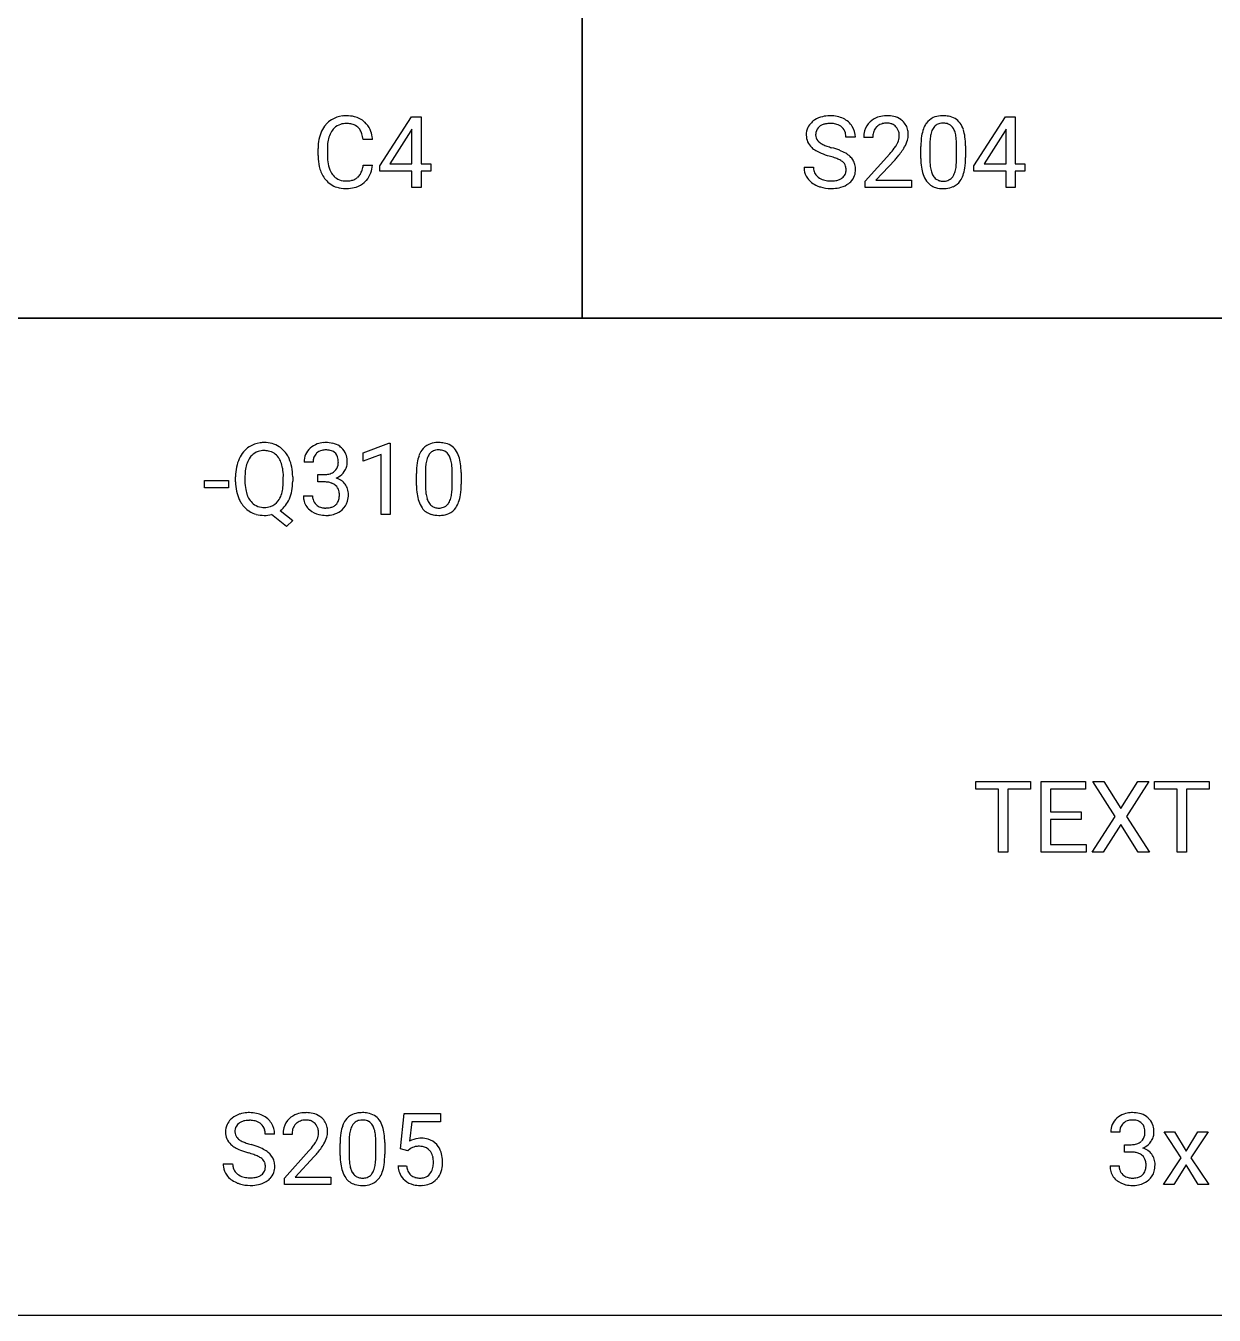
# Model space of a CAD drawing. Header units: metres. Extents: x 0 to 1062, y -1350 to 150.
# Drawn here: x 178.8 to 357.6, y -1350 to -1156 of the extents above; entities that cross this region are included whole.
import ezdxf

# ---------------------------------------------------------------- set-up
doc = ezdxf.new("R2010")
doc.units = ezdxf.units.M

msp = doc.modelspace()

# ---------------------------------------------------------------- linework, layer by layer
for p, q in [((262.5, -1200), (262.5, -1050)), ((262.5, -1050), (262.5, -1200)), ((232.04, -1177.06), (236.82, -1169.67)), ((236.82, -1169.67), (238.26, -1169.67)), ((238.26, -1169.67), (238.26, -1176.75)), ((321.42, -1177.06), (326.2, -1169.67)), ((326.2, -1169.67), (327.64, -1169.67)), ((327.64, -1169.67), (327.64, -1176.75)), ((236.74, -1171.81), (233.58, -1176.75)), ((236.9, -1171.52), (236.74, -1171.81)), ((236.9, -1176.75), (236.9, -1171.52)), ((326.12, -1171.81), (322.96, -1176.75)), ((326.28, -1171.52), (326.12, -1171.81)), ((326.28, -1176.75), (326.28, -1171.52)), ((230.97, -1173.1), (229.56, -1173.1)), ((303.6, -1172.75), (302.19, -1172.75)), ((306.23, -1172.81), (304.87, -1172.81)), ((222.76, -1175.5), (222.76, -1174.47)), ((224.17, -1174.51), (224.17, -1175.54)), ((305.08, -1179.36), (308.77, -1175.26)), ((313.46, -1175.97), (313.46, -1174.16)), ((314.81, -1173.83), (314.81, -1176)), ((318.83, -1176.15), (318.83, -1173.93)), ((320.19, -1174.03), (320.19, -1175.78)), ((229.56, -1176.95), (230.97, -1176.95)), ((232.04, -1177.86), (232.04, -1177.06)), ((233.58, -1176.75), (236.9, -1176.75)), ((238.26, -1176.75), (239.74, -1176.75)), ((239.74, -1176.75), (239.74, -1177.86)), ((295.88, -1177.24), (297.29, -1177.24)), ((309.57, -1176.13), (306.71, -1179.23)), ((321.42, -1177.86), (321.42, -1177.06)), ((322.96, -1176.75), (326.28, -1176.75)), ((327.64, -1176.75), (329.12, -1176.75)), ((329.12, -1176.75), (329.12, -1177.86)), ((236.9, -1177.86), (232.04, -1177.86)), ((236.9, -1180.33), (236.9, -1177.86)), ((239.74, -1177.86), (238.26, -1177.86)), ((238.26, -1177.86), (238.26, -1180.33)), ((305.08, -1180.33), (305.08, -1179.36)), ((306.71, -1179.23), (312.06, -1179.23)), ((312.06, -1179.23), (312.06, -1180.33)), ((326.28, -1177.86), (321.42, -1177.86)), ((326.28, -1180.33), (326.28, -1177.86)), ((329.12, -1177.86), (327.64, -1177.86)), ((327.64, -1177.86), (327.64, -1180.33)), ((238.26, -1180.33), (236.9, -1180.33)), ((312.06, -1180.33), (305.08, -1180.33)), ((327.64, -1180.33), (326.28, -1180.33)), ((0, -1200), (262.5, -1200)), ((575, -1200), (175, -1200)), ((262.5, -1200), (662.5, -1200)), ((229.55, -1220.25), (233.43, -1218.79)), ((229.55, -1221.48), (229.55, -1220.25)), ((233.43, -1218.79), (233.64, -1218.79)), ((233.64, -1218.79), (233.64, -1229.5)), ((222.02, -1221.64), (220.66, -1221.64)), ((232.28, -1220.47), (229.55, -1221.48)), ((232.28, -1229.5), (232.28, -1220.47)), ((210.37, -1224.61), (210.37, -1223.84)), ((211.77, -1223.73), (211.77, -1224.52)), ((217.54, -1224.62), (217.54, -1223.83)), ((218.95, -1223.84), (218.95, -1224.52)), ((222.74, -1223.51), (223.75, -1223.51)), ((222.74, -1224.62), (222.74, -1223.51)), ((237.57, -1225.14), (237.57, -1223.33)), ((238.92, -1223), (238.92, -1225.17)), ((242.94, -1225.32), (242.94, -1223.1)), ((244.3, -1223.2), (244.3, -1224.96)), ((205.7, -1225.53), (205.7, -1224.42)), ((205.7, -1224.42), (209.27, -1224.42)), ((209.27, -1225.53), (205.7, -1225.53)), ((209.27, -1224.42), (209.27, -1225.53)), ((223.75, -1224.62), (222.74, -1224.62)), ((220.57, -1226.69), (221.93, -1226.69)), ((218.03, -1231.31), (215.78, -1229.52)), ((217.08, -1228.93), (218.99, -1230.42)), ((233.64, -1229.5), (232.28, -1229.5)), ((218.99, -1230.42), (218.03, -1231.31)), ((321.72, -1270.83), (321.72, -1269.67)), ((321.72, -1269.67), (329.96, -1269.67)), ((329.96, -1269.67), (329.96, -1270.83)), ((331.55, -1280.33), (331.55, -1269.67)), ((331.55, -1269.67), (338.25, -1269.67)), ((338.25, -1269.67), (338.25, -1270.83)), ((342.71, -1274.96), (339.33, -1269.67)), ((339.33, -1269.67), (340.98, -1269.67)), ((340.98, -1269.67), (343.55, -1273.75)), ((343.55, -1273.75), (346.11, -1269.67)), ((347.76, -1269.67), (344.39, -1274.96)), ((346.11, -1269.67), (347.76, -1269.67)), ((348.6, -1270.83), (348.6, -1269.67)), ((348.6, -1269.67), (356.84, -1269.67)), ((356.84, -1269.67), (356.84, -1270.83)), ((325.14, -1270.83), (321.72, -1270.83)), ((325.14, -1280.33), (325.14, -1270.83)), ((329.96, -1270.83), (326.54, -1270.83)), ((326.54, -1270.83), (326.54, -1280.33)), ((338.25, -1270.83), (332.95, -1270.83)), ((332.95, -1270.83), (332.95, -1274.25)), ((352.02, -1270.83), (348.6, -1270.83)), ((352.02, -1280.33), (352.02, -1270.83)), ((356.84, -1270.83), (353.42, -1270.83)), ((353.42, -1270.83), (353.42, -1280.33)), ((332.95, -1274.25), (337.57, -1274.25)), ((337.57, -1274.25), (337.57, -1275.4)), ((337.57, -1275.4), (332.95, -1275.4)), ((332.95, -1275.4), (332.95, -1279.18)), ((339.25, -1280.33), (342.71, -1274.96)), ((343.55, -1276.17), (340.91, -1280.33)), ((346.17, -1280.33), (343.55, -1276.17)), ((344.39, -1274.96), (347.84, -1280.33)), ((326.54, -1280.33), (325.14, -1280.33)), ((338.32, -1280.33), (331.55, -1280.33)), ((332.95, -1279.18), (338.32, -1279.18)), ((338.32, -1279.18), (338.32, -1280.33)), ((340.91, -1280.33), (339.25, -1280.33)), ((347.84, -1280.33), (346.17, -1280.33)), ((353.42, -1280.33), (352.02, -1280.33)), ((235.17, -1324.99), (235.72, -1319.67)), ((235.72, -1319.67), (241.18, -1319.67)), ((236.87, -1320.92), (236.54, -1323.83)), ((241.18, -1320.92), (236.87, -1320.92)), ((241.18, -1319.67), (241.18, -1320.92)), ((216.23, -1322.75), (214.82, -1322.75)), ((218.85, -1322.81), (217.5, -1322.81)), ((343.38, -1322.47), (342.03, -1322.47)), ((352.64, -1326.33), (350.05, -1322.41)), ((350.05, -1322.41), (351.61, -1322.41)), ((351.61, -1322.41), (353.35, -1325.3)), ((353.35, -1325.3), (355.11, -1322.41)), ((356.69, -1322.41), (354.1, -1326.33)), ((355.11, -1322.41), (356.69, -1322.41)), ((226.08, -1325.97), (226.08, -1324.16)), ((227.44, -1323.83), (227.44, -1326)), ((231.46, -1326.15), (231.46, -1323.93)), ((232.81, -1324.03), (232.81, -1325.78)), ((236.26, -1325.26), (235.17, -1324.99)), ((236.62, -1324.97), (236.26, -1325.26)), ((344.1, -1324.34), (345.12, -1324.34)), ((344.1, -1325.45), (344.1, -1324.34)), ((217.7, -1329.36), (221.4, -1325.26)), ((222.19, -1326.13), (219.34, -1329.23)), ((345.12, -1325.45), (344.1, -1325.45)), ((349.97, -1330.33), (352.64, -1326.33)), ((354.1, -1326.33), (356.77, -1330.33)), ((208.51, -1327.24), (209.92, -1327.24)), ((234.79, -1327.53), (236.07, -1327.53)), ((341.93, -1327.52), (343.29, -1327.52)), ((353.37, -1327.37), (351.54, -1330.33)), ((355.2, -1330.33), (353.37, -1327.37)), ((217.7, -1330.33), (217.7, -1329.36)), ((224.69, -1330.33), (217.7, -1330.33)), ((219.34, -1329.23), (224.69, -1329.23)), ((224.69, -1329.23), (224.69, -1330.33)), ((351.54, -1330.33), (349.97, -1330.33)), ((356.77, -1330.33), (355.2, -1330.33)), ((175, -1350), (575, -1350))]:
    msp.add_line(p, q)
for centre, radius, start, end in [((226.9, -1173.54), 4.01, 96.6493, 121.5873), ((227.04, -1174.52), 4.99, 89.9018, 97.0512), ((227.09, -1174.46), 4.93, 76.6395, 90.4587), ((227.45, -1173.01), 3.44, 47.4839, 76.8845), ((299.39, -1173.01), 3.44, 107.0797, 129.0888), ((299.72, -1174.09), 4.56, 93.4374, 107.0831), ((299.84, -1175.4), 5.88, 89.9563, 93.7926), ((299.86, -1174.42), 4.9, 78.0399, 90.2891), ((300.05, -1173.51), 3.97, 63.8577, 77.9436), ((307.95, -1172.66), 3.09, 109.3993, 133.7311), ((308.24, -1173.49), 3.96, 93.838, 109.2571), ((308.35, -1174.69), 5.16, 89.9476, 94.2489), ((308.4, -1174.04), 4.52, 77.3427, 90.4709), ((308.73, -1172.6), 3.04, 56.0713, 77.4694), ((316.34, -1172.12), 2.53, 113.9045, 144.8711), ((316.65, -1172.89), 3.36, 94.2783, 113.4357), ((316.81, -1174.3), 4.78, 89.919, 94.9543), ((316.84, -1173.95), 4.43, 79.8808, 90.3219), ((317.12, -1172.52), 2.97, 59.7342, 80.2344), ((227.2, -1173.67), 4.3, 139.314, 155.1464), ((226.78, -1173.33), 3.77, 121.7667, 139.0646), ((227.51, -1173.62), 3.22, 142.8957, 160.4662), ((227.12, -1173.34), 2.74, 134.5514, 142.5571), ((226.87, -1173.08), 2.38, 108.188, 134.6933), ((227.02, -1173.62), 2.94, 89.3931, 107.7585), ((227.06, -1174.57), 3.89, 86.1178, 90.0533), ((227.15, -1173.54), 2.85, 72.0488, 86.5864), ((227.42, -1172.7), 1.97, 47.285, 72.1221), ((227.41, -1172.68), 1.97, 30.7096, 46.5795), ((226.63, -1173.15), 2.88, 18.3444, 30.674), ((227.41, -1173.03), 3.49, 24.154, 47.158), ((226.52, -1173.42), 4.46, 9.4399, 24.0598), ((298.82, -1172.4), 2.61, 154.6149, 180.7042), ((298.83, -1172.44), 2.63, 134.4983, 153.9113), ((299.27, -1172.86), 3.24, 129.2258, 134.8483), ((299.11, -1172.3), 1.46, 127.4939, 169.2564), ((299.35, -1172.59), 1.85, 113.1895, 127.9561), ((299.58, -1173.13), 2.43, 100.8318, 113.111), ((299.81, -1174.38), 3.7, 89.5629, 100.7169), ((299.84, -1174.85), 4.18, 86.3129, 90.0517), ((299.94, -1173.71), 3.03, 72.8628, 86.7842), ((300.25, -1172.73), 2, 48.5279, 73.0391), ((300.39, -1172.56), 1.78, 15.3825, 48.2092), ((300.27, -1173.08), 3.49, 48.953, 64.0482), ((300.54, -1172.75), 3.06, 32.2818, 48.739), ((300.61, -1172.73), 3, -0.3493, 32.613), ((308.63, -1172.78), 3.76, 164.6898, 180.4794), ((307.85, -1172.58), 2.96, 133.4629, 164.4994), ((308.11, -1172.49), 1.84, 135.9423, 161.1924), ((308.04, -1172.43), 1.75, 127.5802, 135.7627), ((308.11, -1172.55), 1.88, 103.7449, 127.1517), ((308.33, -1173.43), 2.8, 89.4583, 103.8184), ((308.36, -1173.1), 2.47, 85.2826, 90.0571), ((308.42, -1172.56), 1.93, 68.7646, 85.6884), ((308.52, -1172.28), 1.63, 43.1432, 68.4156), ((308.41, -1172.4), 1.78, 14.3635, 43.5045), ((308.89, -1172.31), 2.71, 47.9297, 55.6151), ((309.02, -1172.19), 2.53, 9.7854, 48.2551), ((308.19, -1172.36), 3.38, -0.2347, 10.2587), ((319.24, -1173.43), 5.73, 160.3049, 171.3303), ((317.16, -1172.68), 3.53, 145.1146, 160.3691), ((317.7, -1172.82), 2.78, 149.6234, 165.4259), ((316.67, -1172.23), 1.59, 125.8471, 149.3151), ((316.66, -1172.25), 1.6, 101.6851, 125.0627), ((316.8, -1172.91), 2.28, 89.6223, 101.9167), ((316.82, -1173.16), 2.52, 84.3403, 90.0926), ((316.91, -1172.45), 1.81, 63.4356, 85.0199), ((317, -1172.22), 1.57, 30.7009, 62.4934), ((316.16, -1172.72), 2.54, 16.4173, 30.7965), ((317.33, -1172.1), 2.51, 36.1874, 59.1551), ((316.46, -1172.69), 3.56, 17.6061, 35.6109), ((314.01, -1173.51), 6.14, 7.5233, 17.9382), ((229.78, -1174.43), 7.01, 168.8306, 180.3136), ((228.14, -1174.12), 5.34, 155.0047, 168.7728), ((231.29, -1174.47), 7.12, 171.6853, 180.2985), ((228.89, -1174.12), 4.68, 160.3481, 171.7377), ((224.82, -1173.74), 4.78, 7.7032, 18.2643), ((225.27, -1173.66), 5.73, 5.6881, 9.8085), ((298.73, -1172.46), 2.51, 179.3743, 203.3637), ((298.74, -1172.41), 2.54, -155.7992, -131.9621), ((299.58, -1172.4), 1.95, 168.9033, 180.2772), ((298.95, -1172.42), 1.32, 179.3637, 220.2148), ((299.28, -1172.16), 1.74, -140.1148, -128.9012), ((299.95, -1171.28), 2.84, -128.2105, -115.7328), ((299.76, -1172.73), 2.43, -0.5529, 15.3362), ((309.69, -1172.81), 3.46, 175.9224, 180.0552), ((308.79, -1172.72), 2.56, 161.2165, 176.3918), ((306.76, -1172.06), 3.56, -30.9941, -28.2007), ((307.63, -1172.51), 2.58, -28.5611, -7.5167), ((307.92, -1172.52), 2.3, -0.4249, 14.3017), ((307.76, -1172.54), 2.45, -7.2295, 0.0186), ((306.8, -1171.79), 4.86, -29.9823, -16.869), ((308.62, -1172.35), 2.95, -16.7689, -0.5227), ((323.56, -1174.08), 10.1, 171.3605, 180.4314), ((323.6, -1173.87), 8.79, 173.626, 179.7295), ((319.99, -1173.46), 5.15, 165.0175, 173.7342), ((314.09, -1173.35), 4.71, 7.0754, 16.6026), ((309.92, -1173.87), 8.91, -0.3813, 7.0913), ((309.9, -1174.07), 10.28, 0.2523, 7.6309), ((231.16, -1175.5), 8.4, 179.9536, 183.7306), ((230.79, -1175.59), 6.62, 179.6182, 190.0797), ((299.59, -1171.48), 3.81, -132.1206, -120.6714), ((300.88, -1169.32), 6.32, -120.7747, -112.6121), ((302.59, -1165.21), 10.77, -112.5996, -105.7365), ((301.3, -1168.57), 5.87, -116.1895, -109.7889), ((302.85, -1164.33), 10.38, -109.8885, -105.513), ((296.05, -1188.24), 13.17, 70.3076, 74.0312), ((296.83, -1186.08), 12.19, 68.7232, 74.593), ((299.04, -1180.47), 6.15, 59.6526, 68.9169), ((300.23, -1178.41), 3.78, 47.0674, 59.4501), ((300.98, -1177.61), 2.68, 31.4338, 47.013), ((298.49, -1166.1), 13.77, -41.6897, -37.1461), ((304.53, -1170.68), 6.19, -37.1463, -31.3391), ((298.76, -1166.14), 14.72, -42.7398, -40.1353), ((302.95, -1169.56), 9.31, -40.6727, -30.0526), ((229.12, -1175.68), 6.35, -176.6658, -162.9979), ((227.4, -1176.21), 4.55, -163.0662, -140.2573), ((228.37, -1176.04), 4.16, -170.1907, -152.3426), ((224.48, -1176.19), 5.14, -17.0455, -8.4914), ((225.97, -1176.4), 5.03, -19.8225, -6.2187), ((299, -1177.25), 3.12, 179.9042, 188.2506), ((299.42, -1177.26), 2.13, 179.4162, 197.6842), ((298.15, -1182.41), 6.97, 64.7273, 70.4191), ((299.88, -1178.8), 2.97, 53.2108, 65.2985), ((300.84, -1177.5), 1.36, 17.3592, 52.6281), ((300.44, -1177.62), 1.77, -0.6321, 16.9793), ((300.29, -1177.64), 1.92, -5.6341, 0.0704), ((301.19, -1177.45), 2.42, 14.177, 30.9944), ((300.88, -1177.65), 2.75, -18.5069, 0.5515), ((300.58, -1177.6), 3.05, -0.403, 14.0069), ((323.38, -1175.89), 9.93, -179.5379, -172.0299), ((319.63, -1176.42), 6.13, -172.1182, -161.7654), ((323.58, -1176.05), 8.77, 179.6245, 187.282), ((319.63, -1176.56), 4.79, -172.7199, -163.1688), ((313.62, -1176.52), 5.19, -15.2599, -6.4575), ((309.79, -1176.07), 9.04, -6.5767, -0.5013), ((314.27, -1176.52), 5.87, -19.4648, -8.5613), ((309.83, -1175.86), 10.35, -8.5335, 0.4264), ((226.72, -1176.81), 3.65, -140.6775, -107.6143), ((227.57, -1176.42), 3.26, -151.7537, -144.7791), ((226.93, -1176.9), 2.47, -145.3023, -124.6662), ((226.81, -1177.02), 2.3, -123.9109, -96.8662), ((226.92, -1176.33), 3, -97.4046, -89.8797), ((226.96, -1175.34), 3.99, -90.4811, -78.8824), ((227.23, -1176.75), 2.56, -78.7593, -65.7681), ((227.49, -1177.33), 1.92, -65.6704, -49.9303), ((227.43, -1176.92), 3.5, -72.2034, -49.0201), ((227.51, -1177.39), 1.86, -49.001, -28.765), ((226.46, -1176.8), 3.06, -29.0168, -16.9362), ((227.51, -1177.03), 3.36, -48.8445, -41.436), ((227.33, -1176.89), 3.59, -41.1069, -19.7868), ((298.65, -1177.3), 2.77, -171.8023, -144.5837), ((298.93, -1177.11), 3.11, -144.6855, -127.937), ((299.43, -1176.45), 3.93, -127.772, -113.4577), ((299.05, -1177.37), 1.74, -161.8862, -135.7528), ((299.25, -1177.18), 2.01, -135.9078, -128.0254), ((299.51, -1176.82), 2.46, -127.6986, -105.7832), ((299.81, -1175.77), 3.55, -105.9356, -93.1072), ((299.91, -1174.61), 4.72, -93.4903, -89.9565), ((299.95, -1175.14), 4.19, -90.442, -79.9751), ((300.22, -1176.69), 2.62, -79.888, -67.9565), ((300.5, -1177.4), 1.85, -67.9159, -52.8879), ((300.74, -1177.69), 1.48, -53.321, -26.0203), ((300.69, -1177.69), 1.52, -25.25, -5.2211), ((300.83, -1177.38), 2.92, -52.4431, -44.8333), ((301.21, -1177.74), 2.41, -45.1485, -19.0584), ((317.36, -1177.19), 3.74, -162.0305, -144.7377), ((316.41, -1177.83), 2.59, -144.2752, -106.3989), ((317.64, -1177.17), 2.71, -163.3154, -149.3269), ((316.81, -1177.66), 1.74, -149.3512, -127.0543), ((316.69, -1177.79), 1.56, -126.4303, -106.4901), ((316.81, -1177.34), 2.03, -106.2029, -89.4379), ((316.86, -1177.37), 2, -90.795, -70.9613), ((317, -1177.83), 1.52, -70.4139, -40.6172), ((316.79, -1177.64), 1.81, -40.7966, -31.9756), ((316, -1177.2), 2.71, -31.1132, -14.8036), ((317.29, -1177.88), 2.54, -65.6916, -34.7171), ((316.42, -1177.29), 3.59, -34.534, -19.3947), ((226.89, -1176.15), 4.33, -107.0629, -89.468), ((226.93, -1174.34), 6.14, -90.0478, -86.0809), ((227.07, -1175.78), 4.69, -86.4743, -72.217), ((299.82, -1175.63), 4.84, -113.867, -107.7182), ((299.89, -1175.36), 5.11, -107.5102, -89.6988), ((299.92, -1173.67), 6.81, -90.0428, -86.571), ((300.05, -1175.36), 5.11, -86.9519, -74.3305), ((300.5, -1176.91), 3.5, -74.5051, -52.7919), ((316.78, -1176.57), 3.91, -106.4234, -89.2619), ((316.84, -1175.8), 4.68, -90.0819, -84.9622), ((317, -1177.16), 3.31, -85.6337, -66.2168), ((215.02, -1222.96), 4.51, 140.3944, 156.0034), ((214.46, -1222.52), 3.8, 122.6491, 140.1581), ((214.53, -1222.63), 3.92, 97.141, 122.5801), ((214.5, -1222.29), 2.37, 108.822, 135.4393), ((214.62, -1222.72), 2.82, 89.4032, 108.3103), ((214.64, -1223.38), 4.69, 89.9057, 97.4096), ((214.68, -1223.25), 4.56, 74.9772, 90.3785), ((214.67, -1223.13), 3.22, 78.5745, 90.3014), ((214.85, -1222.31), 2.39, 35.4899, 78.9194), ((214.85, -1222.57), 3.85, 57.5271, 74.7509), ((214.84, -1222.56), 3.85, 31.3472, 57.3704), ((223.44, -1221.62), 2.78, 131.5241, 155.8625), ((223.68, -1221.83), 3.1, 109.4923, 132.2591), ((223.66, -1221.49), 1.62, 133.5328, 158.5491), ((223.74, -1221.57), 1.74, 103.4748, 133.5694), ((223.85, -1222.37), 3.67, 94.0186, 109.2749), ((223.92, -1222.29), 2.49, 89.5225, 103.6892), ((223.94, -1223.26), 4.56, 89.9538, 94.3439), ((223.98, -1223.21), 4.51, 77.1833, 90.4936), ((223.95, -1223.1), 3.29, 84.9801, 90.1027), ((224.09, -1221.89), 2.07, 64.9824, 85.9768), ((224.36, -1221.26), 1.39, 16.7478, 64.0965), ((224.33, -1221.72), 2.99, 55.4019, 77.3239), ((224.5, -1221.43), 2.65, 47.0236, 54.9155), ((224.59, -1221.35), 2.53, 20.8442, 47.0924), ((241.27, -1221.85), 3.53, 145.1146, 160.3691), ((240.45, -1221.29), 2.53, 113.9045, 144.8711), ((240.78, -1221.4), 1.59, 125.8471, 149.3151), ((240.76, -1222.06), 3.36, 94.2783, 113.4357), ((240.77, -1221.42), 1.6, 101.6851, 125.0627), ((240.92, -1222.08), 2.28, 89.6223, 101.9167), ((240.92, -1223.47), 4.78, 89.919, 94.9543), ((240.95, -1223.13), 4.43, 79.8808, 90.3219), ((240.93, -1222.33), 2.52, 84.3403, 90.0926), ((241.03, -1221.63), 1.81, 63.4356, 85.0199), ((241.23, -1221.69), 2.97, 59.7342, 80.2344), ((241.11, -1221.4), 1.57, 30.7009, 62.4934), ((241.44, -1221.28), 2.51, 36.1874, 59.1551), ((240.57, -1221.87), 3.56, 17.6061, 35.6109), ((216.15, -1223.48), 5.75, 155.8166, 169.1085), ((216.58, -1223.43), 4.78, 159.9553, 171.0502), ((215.29, -1222.95), 3.41, 143.3323, 160.0447), ((214.81, -1222.61), 2.82, 135.1962, 143.0669), ((214.16, -1222.84), 3.25, 21.4434, 35.9895), ((212.91, -1223.32), 4.59, 9.8565, 21.4123), ((214.09, -1223.05), 4.75, 24.1911, 31.7086), ((213.22, -1223.43), 5.69, 10.6548, 24.0391), ((223.51, -1221.6), 2.85, 156.7254, 180.6895), ((224.45, -1221.64), 2.43, 175.3005, 180.056), ((223.93, -1221.58), 1.91, 158.8914, 175.6954), ((224.2, -1221.81), 1.6, -48.425, -9.5404), ((223.21, -1221.63), 2.61, -1.0476, 17.2451), ((223.62, -1221.69), 2.19, -10.1534, 0.2425), ((223.9, -1221.59), 3.26, 4.0223, 20.6137), ((225.02, -1221.71), 2.15, -18.6386, -0.0375), ((222.82, -1221.71), 4.35, -0.0603, 4.499), ((247.67, -1223.25), 10.1, 171.3605, 180.4314), ((243.35, -1222.6), 5.73, 160.3049, 171.3303), ((247.71, -1223.04), 8.79, 173.626, 179.7295), ((244.1, -1222.63), 5.15, 165.0175, 173.7342), ((241.81, -1222), 2.78, 149.6234, 165.4259), ((240.28, -1221.9), 2.54, 16.4173, 30.7965), ((238.2, -1222.52), 4.71, 7.0754, 16.6026), ((234.03, -1223.04), 8.91, -0.3813, 7.0913), ((238.12, -1222.68), 6.14, 7.5233, 17.9382), ((234.01, -1223.24), 10.28, 0.2523, 7.6309), ((217.86, -1223.8), 7.5, 169.1598, 180.2946), ((218.82, -1223.78), 7.05, 171.0123, 179.58), ((210.26, -1223.77), 7.29, -0.4219, 9.7739), ((211.25, -1223.79), 7.7, -0.3161, 10.6209), ((223.73, -1220.48), 3.04, -89.5828, -76.9872), ((223.97, -1221.48), 2, -77.1573, -56.3541), ((224.11, -1221.71), 1.73, -55.8505, -48.2326), ((224.32, -1221.2), 3.06, -67.545, -59.8681), ((224.62, -1226.88), 2.98, 56.2745, 72.9348), ((224.53, -1221.55), 2.65, -60.0327, -34.5866), ((224.56, -1221.54), 2.64, -35.1102, -18.9028), ((217.66, -1224.58), 7.3, -179.7451, -168.5335), ((215.97, -1224.92), 5.57, -168.4818, -155.0559), ((218.68, -1224.56), 6.91, 179.6007, 190.1326), ((216.4, -1224.96), 4.59, -169.7673, -158.2455), ((212.61, -1224.96), 4.9, -19.4826, -8.5495), ((210.02, -1224.57), 7.52, -8.6088, -0.3922), ((213.39, -1224.99), 5.52, -23.3806, -10.0886), ((211.01, -1224.56), 7.94, -10.0906, 0.34), ((223.72, -1228.43), 3.81, 80.1228, 89.5476), ((223.95, -1227.17), 2.53, 67.7818, 80.1624), ((224.22, -1226.51), 1.81, 49.2602, 67.8329), ((224.36, -1226.33), 1.59, 14.7964, 48.8337), ((223.61, -1226.54), 2.37, -0.6035, 14.9827), ((224.93, -1226.39), 2.39, 36.7001, 55.9859), ((224.98, -1226.34), 2.32, 16.751, 36.6134), ((224.39, -1226.5), 2.94, -0.5437, 16.4445), ((247.49, -1225.06), 9.93, -179.5379, -172.0299), ((247.69, -1225.23), 8.77, 179.6245, 187.282), ((233.9, -1225.24), 9.04, -6.5767, -0.5013), ((233.95, -1225.03), 10.35, -8.5335, 0.4264), ((215.25, -1225.24), 4.78, -154.9394, -147.5509), ((214.55, -1225.71), 3.94, -147.8709, -122.5481), ((215.34, -1225.38), 3.46, -158.1908, -144.263), ((214.65, -1225.9), 2.59, -144.5684, -124.0857), ((214.54, -1226), 2.45, -123.3461, -96.7451), ((214.86, -1226.06), 2.37, -71.8237, -36.1896), ((214.14, -1225.51), 3.28, -36.4866, -19.3298), ((214.27, -1225.37), 4.56, -37.927, -23.3627), ((223.87, -1226.71), 3.3, 179.7619, 190.8396), ((223.19, -1226.84), 2.61, -169.3312, -130.1365), ((224.04, -1226.71), 2.11, 179.4882, 195.5731), ((223.58, -1226.83), 1.63, -164.2311, -132.3002), ((223.7, -1226.71), 1.8, -132.487, -108.5724), ((224.35, -1226.91), 1.58, -62.2119, -45.4862), ((224.31, -1226.88), 1.62, -45.1232, -18.8574), ((223.62, -1226.65), 2.35, -18.8839, -3.539), ((222.73, -1226.56), 3.25, -4.0548, 0.0584), ((224.59, -1226.79), 2.71, -48.3599, -15.8296), ((223.77, -1226.56), 3.56, -15.6572, 0.5353), ((243.74, -1225.59), 6.13, -172.1182, -161.7654), ((241.47, -1226.36), 3.74, -162.0305, -144.7377), ((243.75, -1225.73), 4.79, -172.7199, -163.1688), ((241.75, -1226.34), 2.71, -163.3154, -149.3269), ((240.92, -1226.83), 1.74, -149.3512, -127.0543), ((241.11, -1227), 1.52, -70.4139, -40.6172), ((240.9, -1226.81), 1.81, -40.7966, -31.9756), ((240.11, -1226.37), 2.71, -31.1132, -14.8036), ((237.73, -1225.7), 5.19, -15.2599, -6.4575), ((240.53, -1226.46), 3.59, -34.534, -19.3947), ((238.38, -1225.7), 5.87, -19.4648, -8.5613), ((214.5, -1225.77), 3.86, -122.4577, -105.4207), ((214.64, -1225.22), 4.43, -105.1861, -89.6502), ((214.66, -1225.27), 3.19, -97.2842, -89.883), ((214.7, -1225.48), 2.98, -90.6415, -72.3834), ((214.69, -1225.08), 4.58, -90.2835, -76.2094), ((214.87, -1225.82), 3.81, -54.5449, -38.1132), ((223.61, -1226.38), 3.23, -130.5569, -102.6389), ((223.92, -1225.1), 4.55, -102.8748, -89.5849), ((223.88, -1226.16), 2.38, -108.5063, -93.6627), ((223.95, -1225.42), 3.13, -94.0728, -89.9494), ((223.98, -1225.64), 2.9, -90.5457, -77.1922), ((223.96, -1224.66), 5, -90.0477, -85.8398), ((224.06, -1225.73), 3.91, -86.2036, -71.3288), ((224.19, -1226.59), 1.93, -77.0037, -62.3965), ((224.31, -1226.49), 3.12, -71.1977, -48.084), ((240.52, -1227.01), 2.59, -144.2752, -106.3989), ((240.89, -1225.74), 3.91, -106.4234, -89.2619), ((240.8, -1226.96), 1.56, -126.4303, -106.4901), ((240.92, -1226.52), 2.03, -106.2029, -89.4379), ((240.97, -1226.55), 2, -90.795, -70.9613), ((240.95, -1224.97), 4.68, -90.0819, -84.9622), ((241.11, -1226.34), 3.31, -85.6337, -66.2168), ((241.4, -1227.05), 2.54, -65.6916, -34.7171), ((211.46, -1322.44), 2.63, 134.4983, 153.9113), ((211.9, -1322.86), 3.24, 129.2258, 134.8483), ((212.02, -1323.01), 3.44, 107.0797, 129.0888), ((211.73, -1322.3), 1.46, 127.4939, 169.2564), ((211.98, -1322.59), 1.85, 113.1895, 127.9561), ((212.35, -1324.09), 4.56, 93.4374, 107.0831), ((212.21, -1323.13), 2.43, 100.8318, 113.111), ((212.44, -1324.38), 3.7, 89.5629, 100.7169), ((212.46, -1325.4), 5.88, 89.9563, 93.7926), ((212.49, -1324.42), 4.9, 78.0399, 90.2891), ((212.47, -1324.85), 4.18, 86.3129, 90.0517), ((212.57, -1323.71), 3.03, 72.8628, 86.7842), ((212.88, -1322.73), 2, 48.5279, 73.0391), ((212.68, -1323.51), 3.97, 63.8577, 77.9436), ((213.02, -1322.56), 1.78, 15.3825, 48.2092), ((212.9, -1323.08), 3.49, 48.953, 64.0482), ((213.17, -1322.75), 3.06, 32.2818, 48.739), ((213.24, -1322.73), 3, -0.3493, 32.613), ((220.48, -1322.58), 2.96, 133.4629, 164.4994), ((220.58, -1322.66), 3.09, 109.3993, 133.7311), ((220.74, -1322.49), 1.84, 135.9423, 161.1924), ((220.67, -1322.43), 1.75, 127.5802, 135.7627), ((220.86, -1323.49), 3.96, 93.838, 109.2571), ((220.74, -1322.55), 1.88, 103.7449, 127.1517), ((220.96, -1323.43), 2.8, 89.4583, 103.8184), ((220.98, -1324.69), 5.16, 89.9476, 94.2489), ((221.02, -1324.04), 4.52, 77.3427, 90.4709), ((220.99, -1323.1), 2.47, 85.2826, 90.0571), ((221.05, -1322.56), 1.93, 68.7646, 85.6884), ((221.14, -1322.28), 1.63, 43.1432, 68.4156), ((221.35, -1322.6), 3.04, 56.0713, 77.4694), ((221.04, -1322.4), 1.78, 14.3635, 43.5045), ((221.52, -1322.31), 2.71, 47.9297, 55.6151), ((221.65, -1322.19), 2.53, 9.7854, 48.2551), ((229.79, -1322.68), 3.53, 145.1146, 160.3691), ((228.97, -1322.12), 2.53, 113.9045, 144.8711), ((229.3, -1322.23), 1.59, 125.8471, 149.3151), ((229.28, -1322.89), 3.36, 94.2783, 113.4357), ((229.28, -1322.25), 1.6, 101.6851, 125.0627), ((229.43, -1322.91), 2.28, 89.6223, 101.9167), ((229.44, -1324.3), 4.78, 89.919, 94.9543), ((229.47, -1323.95), 4.43, 79.8808, 90.3219), ((229.45, -1323.16), 2.52, 84.3403, 90.0926), ((229.54, -1322.45), 1.81, 63.4356, 85.0199), ((229.75, -1322.52), 2.97, 59.7342, 80.2344), ((229.63, -1322.22), 1.57, 30.7009, 62.4934), ((229.96, -1322.1), 2.51, 36.1874, 59.1551), ((229.09, -1322.69), 3.56, 17.6061, 35.6109), ((344.8, -1322.44), 2.78, 131.5241, 155.8625), ((345.04, -1322.66), 3.1, 109.4923, 132.2591), ((345.02, -1322.31), 1.62, 133.5328, 158.5491), ((345.1, -1322.4), 1.74, 103.4748, 133.5694), ((345.22, -1323.19), 3.67, 94.0186, 109.2749), ((345.29, -1323.12), 2.49, 89.5225, 103.6892), ((345.3, -1324.08), 4.56, 89.9538, 94.3439), ((345.35, -1324.03), 4.51, 77.1833, 90.4936), ((345.31, -1323.93), 3.29, 84.9801, 90.1027), ((345.46, -1322.71), 2.07, 64.9824, 85.9768), ((345.72, -1322.09), 1.39, 16.7478, 64.0965), ((345.69, -1322.55), 2.99, 55.4019, 77.3239), ((345.86, -1322.26), 2.65, 47.0236, 54.9155), ((345.95, -1322.18), 2.53, 20.8442, 47.0924), ((211.45, -1322.4), 2.61, 154.6149, 180.7042), ((211.36, -1322.46), 2.51, 179.3743, 203.3637), ((212.21, -1322.4), 1.95, 168.9033, 180.2772), ((211.58, -1322.42), 1.32, 179.3637, 220.2148), ((212.39, -1322.73), 2.43, -0.5529, 15.3362), ((221.26, -1322.78), 3.76, 164.6898, 180.4794), ((222.31, -1322.81), 3.46, 175.9224, 180.0552), ((221.42, -1322.72), 2.56, 161.2165, 176.3918), ((220.26, -1322.51), 2.58, -28.5611, -7.5167), ((220.54, -1322.52), 2.3, -0.4249, 14.3017), ((220.39, -1322.54), 2.45, -7.2295, 0.0186), ((221.25, -1322.35), 2.95, -16.7689, -0.5227), ((220.82, -1322.36), 3.38, -0.2347, 10.2587), ((236.18, -1324.08), 10.1, 171.3605, 180.4314), ((231.87, -1323.43), 5.73, 160.3049, 171.3303), ((236.23, -1323.87), 8.79, 173.626, 179.7295), ((232.61, -1323.46), 5.15, 165.0175, 173.7342), ((230.33, -1322.82), 2.78, 149.6234, 165.4259), ((228.79, -1322.72), 2.54, 16.4173, 30.7965), ((226.72, -1323.35), 4.71, 7.0754, 16.6026), ((222.55, -1323.87), 8.91, -0.3813, 7.0913), ((226.64, -1323.51), 6.14, 7.5233, 17.9382), ((222.53, -1324.07), 10.28, 0.2523, 7.6309), ((344.87, -1322.43), 2.85, 156.7254, 180.6895), ((345.82, -1322.46), 2.43, 175.3005, 180.056), ((345.29, -1322.41), 1.91, 158.8914, 175.6954), ((345.57, -1322.64), 1.6, -48.425, -9.5404), ((344.57, -1322.46), 2.61, -1.0476, 17.2451), ((344.98, -1322.52), 2.19, -10.1534, 0.2425), ((345.26, -1322.42), 3.26, 4.0223, 20.6137), ((346.38, -1322.54), 2.15, -18.6386, -0.0375), ((344.18, -1322.53), 4.35, -0.0603, 4.499), ((211.36, -1322.41), 2.54, -155.7992, -131.9621), ((212.22, -1321.48), 3.81, -132.1206, -120.6714), ((213.51, -1319.32), 6.32, -120.7747, -112.6121), ((211.91, -1322.16), 1.74, -140.1148, -128.9012), ((212.57, -1321.28), 2.84, -128.2105, -115.7328), ((213.93, -1318.57), 5.87, -116.1895, -109.7889), ((215.48, -1314.33), 10.38, -109.8885, -105.513), ((209.46, -1336.08), 12.19, 68.7232, 74.593), ((211.67, -1330.47), 6.15, 59.6526, 68.9169), ((211.12, -1316.1), 13.77, -41.6897, -37.1461), ((217.16, -1320.68), 6.19, -37.1463, -31.3391), ((219.39, -1322.06), 3.56, -30.9941, -28.2007), ((215.57, -1319.56), 9.31, -40.6727, -30.0526), ((219.43, -1321.79), 4.86, -29.9823, -16.869), ((238.22, -1326.69), 3.32, 96.5934, 120.3494), ((237.6, -1326.26), 1.62, 112.8903, 127.3219), ((237.79, -1326.72), 2.12, 100.7451, 112.8151), ((237.98, -1327.77), 3.19, 89.5776, 100.6312), ((238.32, -1327.36), 3.99, 89.9156, 96.8935), ((238.02, -1327.09), 2.51, 79.6849, 90.2352), ((238.36, -1326.94), 3.57, 74.1679, 90.5368), ((238.14, -1326.48), 1.89, 41.5762, 80.1308), ((238.57, -1326.15), 2.75, 41.3103, 73.9507), ((238.26, -1326.43), 3.17, 17.7378, 41.4122), ((345.09, -1321.3), 3.04, -89.5828, -76.9872), ((345.33, -1322.31), 2, -77.1573, -56.3541), ((345.47, -1322.54), 1.73, -55.8505, -48.2326), ((345.68, -1322.03), 3.06, -67.545, -59.8681), ((345.98, -1327.71), 2.98, 56.2745, 72.9348), ((345.9, -1322.38), 2.65, -60.0327, -34.5866), ((345.92, -1322.37), 2.64, -35.1102, -18.9028), ((215.22, -1315.21), 10.77, -112.5996, -105.7365), ((208.68, -1338.24), 13.17, 70.3076, 74.0312), ((210.78, -1332.41), 6.97, 64.7273, 70.4191), ((212.51, -1328.8), 2.97, 53.2108, 65.2985), ((213.47, -1327.5), 1.36, 17.3592, 52.6281), ((212.86, -1328.41), 3.78, 47.0674, 59.4501), ((213.6, -1327.61), 2.68, 31.4338, 47.013), ((213.82, -1327.45), 2.42, 14.177, 30.9944), ((213.2, -1327.6), 3.05, -0.403, 14.0069), ((211.38, -1316.14), 14.72, -42.7398, -40.1353), ((236.01, -1325.89), 9.93, -179.5379, -172.0299), ((236.21, -1326.05), 8.77, 179.6245, 187.282), ((222.42, -1326.07), 9.04, -6.5767, -0.5013), ((222.46, -1325.86), 10.35, -8.5335, 0.4264), ((238, -1326.63), 2.1, 34.5375, 41.9472), ((237.86, -1326.71), 2.26, 12.9794, 34.1925), ((236.95, -1326.92), 3.18, -0.4468, 13.0284), ((235.72, -1326.95), 4.42, -3.5369, 0.0475), ((237.11, -1326.8), 4.38, 3.47, 17.7593), ((236.64, -1326.98), 4.86, -13.0447, 0.4896), ((235.68, -1326.93), 5.82, -0.0495, 3.888), ((345.09, -1329.26), 3.81, 80.1228, 89.5476), ((345.31, -1328), 2.53, 67.7818, 80.1624), ((345.58, -1327.33), 1.81, 49.2602, 67.8329), ((345.72, -1327.16), 1.59, 14.7964, 48.8337), ((344.97, -1327.36), 2.37, -0.6035, 14.9827), ((346.29, -1327.21), 2.39, 36.7001, 55.9859), ((346.35, -1327.17), 2.32, 16.751, 36.6134), ((345.76, -1327.33), 2.94, -0.5437, 16.4445), ((211.62, -1327.25), 3.12, 179.9042, 188.2506), ((211.28, -1327.3), 2.77, -171.8023, -144.5837), ((211.56, -1327.11), 3.11, -144.6855, -127.937), ((212.05, -1327.26), 2.13, 179.4162, 197.6842), ((211.68, -1327.37), 1.74, -161.8862, -135.7528), ((211.87, -1327.18), 2.01, -135.9078, -128.0254), ((212.14, -1326.82), 2.46, -127.6986, -105.7832), ((213.13, -1327.4), 1.85, -67.9159, -52.8879), ((213.37, -1327.69), 1.48, -53.321, -26.0203), ((213.32, -1327.69), 1.52, -25.25, -5.2211), ((213.07, -1327.62), 1.77, -0.6321, 16.9793), ((212.92, -1327.64), 1.92, -5.6341, 0.0704), ((213.84, -1327.74), 2.41, -45.1485, -19.0584), ((213.5, -1327.65), 2.75, -18.5069, 0.5515), ((232.25, -1326.42), 6.13, -172.1182, -161.7654), ((229.99, -1327.19), 3.74, -162.0305, -144.7377), ((232.26, -1326.56), 4.79, -172.7199, -163.1688), ((230.27, -1327.17), 2.71, -163.3154, -149.3269), ((229.44, -1327.66), 1.74, -149.3512, -127.0543), ((229.63, -1327.83), 1.52, -70.4139, -40.6172), ((229.42, -1327.64), 1.81, -40.7966, -31.9756), ((228.63, -1327.2), 2.71, -31.1132, -14.8036), ((226.25, -1326.52), 5.19, -15.2599, -6.4575), ((229.05, -1327.29), 3.59, -34.534, -19.3947), ((226.9, -1326.52), 5.87, -19.4648, -8.5613), ((239.17, -1327.14), 4.39, -174.9109, -170.4845), ((238.24, -1327.32), 3.45, -170.8583, -155.2291), ((237.67, -1327.57), 2.83, -155.017, -131.1714), ((239, -1327.15), 2.94, -172.7156, -160.2165), ((238.04, -1327.51), 1.92, -160.4037, -139.6121), ((237.82, -1327.67), 1.65, -139.0852, -131.4217), ((237.88, -1327.59), 1.75, -131.2758, -108.1216), ((238.28, -1327.64), 1.71, -73.275, -39.3994), ((237.94, -1327.36), 2.15, -39.3705, -16.1409), ((236.89, -1327.05), 3.24, -16.3392, -3.1048), ((238.17, -1327.34), 3.29, -34.9299, -12.9398), ((345.23, -1327.53), 3.3, 179.7619, 190.8396), ((344.55, -1327.67), 2.61, -169.3312, -130.1365), ((345.4, -1327.54), 2.11, 179.4882, 195.5731), ((344.94, -1327.66), 1.63, -164.2311, -132.3002), ((345.06, -1327.54), 1.8, -132.487, -108.5724), ((345.71, -1327.74), 1.58, -62.2119, -45.4862), ((345.67, -1327.71), 1.62, -45.1232, -18.8574), ((344.99, -1327.48), 2.35, -18.8839, -3.539), ((344.09, -1327.39), 3.25, -4.0548, 0.0584), ((345.96, -1327.61), 2.71, -48.3599, -15.8296), ((345.13, -1327.39), 3.56, -15.6572, 0.5353), ((212.06, -1326.45), 3.93, -127.772, -113.4577), ((212.45, -1325.63), 4.84, -113.867, -107.7182), ((212.51, -1325.36), 5.11, -107.5102, -89.6988), ((212.44, -1325.77), 3.55, -105.9356, -93.1072), ((212.54, -1324.61), 4.72, -93.4903, -89.9565), ((212.57, -1325.14), 4.19, -90.442, -79.9751), ((212.55, -1323.67), 6.81, -90.0428, -86.571), ((212.68, -1325.36), 5.11, -86.9519, -74.3305), ((212.84, -1326.69), 2.62, -79.888, -67.9565), ((213.13, -1326.91), 3.5, -74.5051, -52.7919), ((213.46, -1327.38), 2.92, -52.4431, -44.8333), ((229.04, -1327.83), 2.59, -144.2752, -106.3989), ((229.41, -1326.57), 3.91, -106.4234, -89.2619), ((229.32, -1327.79), 1.56, -126.4303, -106.4901), ((229.44, -1327.34), 2.03, -106.2029, -89.4379), ((229.49, -1327.37), 2, -90.795, -70.9613), ((229.47, -1325.8), 4.68, -90.0819, -84.9622), ((229.63, -1327.16), 3.31, -85.6337, -66.2168), ((229.91, -1327.88), 2.54, -65.6916, -34.7171), ((237.82, -1327.39), 3.05, -131.0741, -102.986), ((238.09, -1326.28), 4.2, -103.1557, -89.5859), ((238.05, -1327.07), 2.3, -108.0685, -93.6128), ((238.12, -1326.38), 2.99, -93.9966, -89.9522), ((238.14, -1327.15), 2.22, -90.5796, -73.5789), ((238.12, -1325.52), 4.95, -90.0602, -85.5664), ((238.25, -1326.78), 3.7, -86.0508, -69.6335), ((238.55, -1327.6), 2.82, -69.439, -43.1582), ((238.44, -1327.5), 2.97, -43.1841, -35.3691), ((344.98, -1327.21), 3.23, -130.5569, -102.6389), ((345.28, -1325.93), 4.55, -102.8748, -89.5849), ((345.24, -1326.98), 2.38, -108.5063, -93.6627), ((345.31, -1326.25), 3.13, -94.0728, -89.9494), ((345.34, -1326.47), 2.9, -90.5457, -77.1922), ((345.32, -1325.48), 5, -90.0477, -85.8398), ((345.42, -1326.56), 3.91, -86.2036, -71.3288), ((345.55, -1327.42), 1.93, -77.0037, -62.3965), ((345.67, -1327.31), 3.12, -71.1977, -48.084)]:
    msp.add_arc(centre, radius, start, end)

doc.saveas('drawing.dxf')
